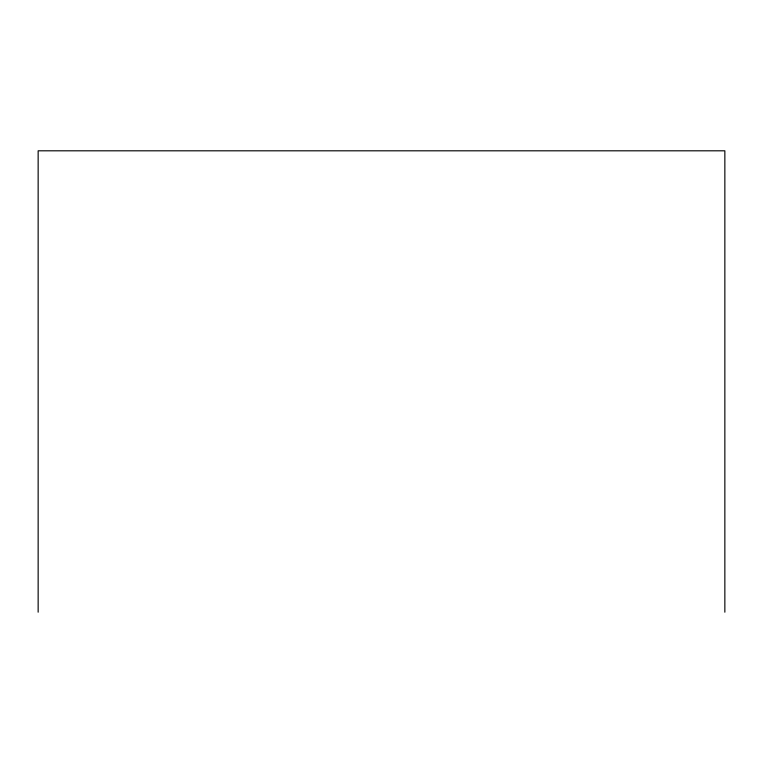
<?xml version="1.0" encoding="UTF-8"?>
<svg xmlns="http://www.w3.org/2000/svg" width="763" height="763" viewBox="0 0 763 763"><rect width="100%" height="100%" fill="white"/><g stroke="black" fill="none" stroke-linecap="round" stroke-linejoin="round"><path stroke-width="1.14" d="M724.85 612.193L724.85 150.807L38.15 150.807L38.15 612.193"/></g></svg>
